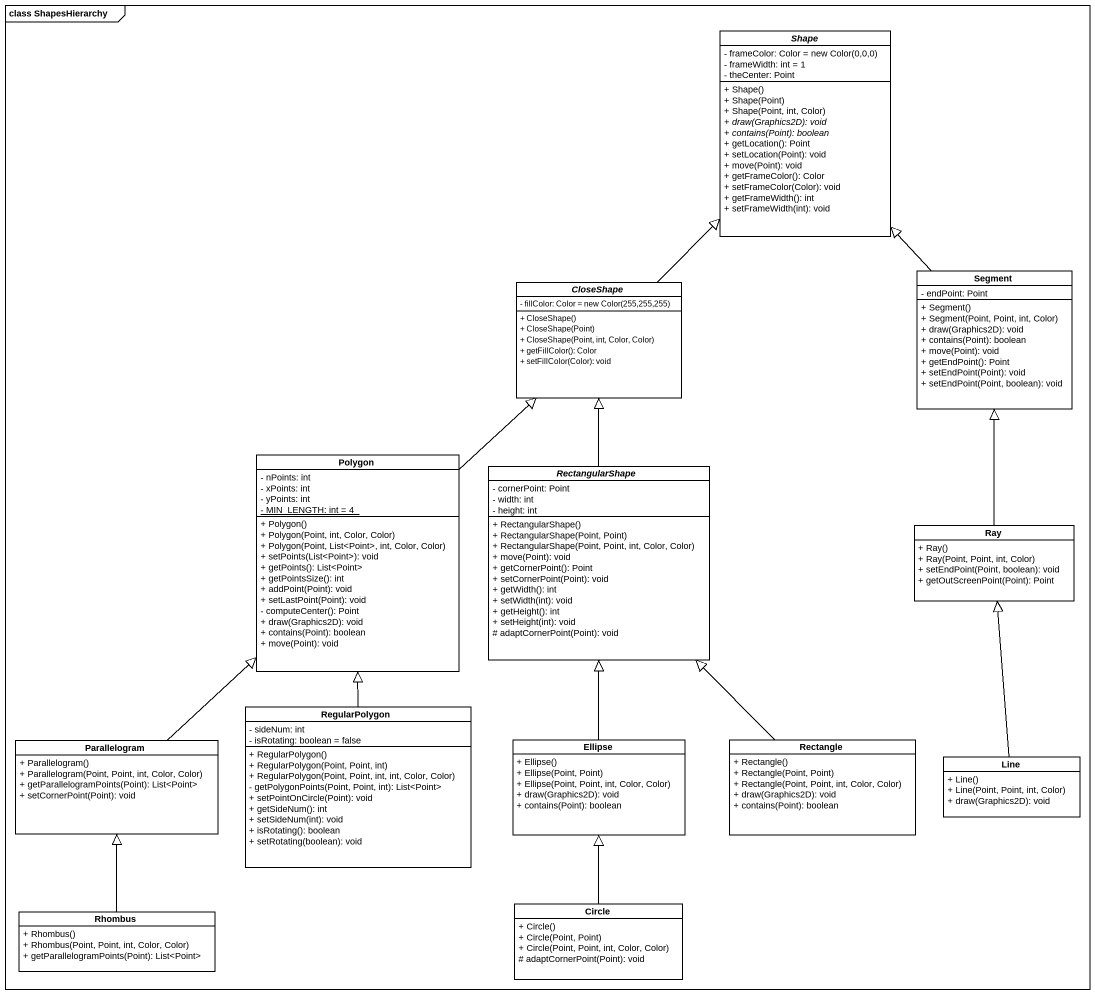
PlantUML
@startuml
mainframe class ShapesHierarchy
hide circle
hide empty members
skinparam classAttributeIconSize 0
abstract class Shape {
  {field} - frameColor: Color = new Color(0,0,0)
  - frameWidth: int = 1
  - theCenter: Point
  + Shape()
  + Shape(Point)
  + Shape(Point, int, Color)
  {abstract} + draw(Graphics2D): void
  {abstract} + contains(Point): boolean
  + getLocation(): Point
  + setLocation(Point): void
  + move(Point): void
  + getFrameColor(): Color
  + setFrameColor(Color): void
  + getFrameWidth(): int
  + setFrameWidth(int): void
}
abstract class CloseShape {
  {field} - fillColor: Color = new Color(255,255,255)
  + CloseShape()
  + CloseShape(Point)
  + CloseShape(Point, int, Color, Color)
  + getFillColor(): Color
  + setFillColor(Color): void
}
class Segment {
  - endPoint: Point
  + Segment()
  + Segment(Point, Point, int, Color)
  + draw(Graphics2D): void
  + contains(Point): boolean
  + move(Point): void
  + getEndPoint(): Point
  + setEndPoint(Point): void
  + setEndPoint(Point, boolean): void
}
class Polygon {
  - nPoints: int
  - xPoints: int
  - yPoints: int
  {static} - MIN_LENGTH: int = 4
  + Polygon()
  + Polygon(Point, int, Color, Color)
  + Polygon(Point, List<Point>, int, Color, Color)
  + setPoints(List<Point>): void
  + getPoints(): List<Point>
  + getPointsSize(): int
  + addPoint(Point): void
  + setLastPoint(Point): void
  - computeCenter(): Point
  + draw(Graphics2D): void
  + contains(Point): boolean
  + move(Point): void
}
abstract class RectangularShape {
  - cornerPoint: Point
  - width: int
  - height: int
  + RectangularShape()
  + RectangularShape(Point, Point)
  + RectangularShape(Point, Point, int, Color, Color)
  + move(Point): void
  + getCornerPoint(): Point
  + setCornerPoint(Point): void
  + getWidth(): int
  + setWidth(int): void
  + getHeight(): int
  + setHeight(int): void
  # adaptCornerPoint(Point): void
}
class Ray {
  + Ray()
  + Ray(Point, Point, int, Color)
  + setEndPoint(Point, boolean): void
  + getOutScreenPoint(Point): Point
}
class RegularPolygon {
  - sideNum: int
  - isRotating: boolean = false
  + RegularPolygon()
  + RegularPolygon(Point, Point, int)
  + RegularPolygon(Point, Point, int, int, Color, Color)
  - getPolygonPoints(Point, Point, int): List<Point>
  + setPointOnCircle(Point): void
  + getSideNum(): int
  + setSideNum(int): void
  + isRotating(): boolean
  + setRotating(boolean): void
}
class Parallelogram {
  + Parallelogram()
  + Parallelogram(Point, Point, int, Color, Color)
  + getParallelogramPoints(Point): List<Point>
  + setCornerPoint(Point): void
}
class Ellipse {
  + Ellipse()
  + Ellipse(Point, Point)
  + Ellipse(Point, Point, int, Color, Color)
  + draw(Graphics2D): void
  + contains(Point): boolean
}
class "Rectangle" as Rectangle_ {
  + Rectangle()
  + Rectangle(Point, Point)
  + Rectangle(Point, Point, int, Color, Color)
  + draw(Graphics2D): void
  + contains(Point): boolean
}
class Line {
  + Line()
  + Line(Point, Point, int, Color)
  + draw(Graphics2D): void
}
class Rhombus {
  + Rhombus()
  + Rhombus(Point, Point, int, Color, Color)
  + getParallelogramPoints(Point): List<Point>
}
class "Circle" as Circle_ {
  + Circle()
  + Circle(Point, Point)
  + Circle(Point, Point, int, Color, Color)
  # adaptCornerPoint(Point): void
}
CloseShape -up-|> Shape
Segment -up-|> Shape
Polygon -up-|> CloseShape
RectangularShape -up-|> CloseShape
Ray -up-|> Segment
RegularPolygon -up-|> Polygon
Parallelogram -up-|> Polygon
Ellipse -up-|> RectangularShape
Rectangle_ -up-|> RectangularShape
Line -up-|> Ray
Rhombus -up-|> Parallelogram
Circle_ -up-|> Ellipse
@enduml
